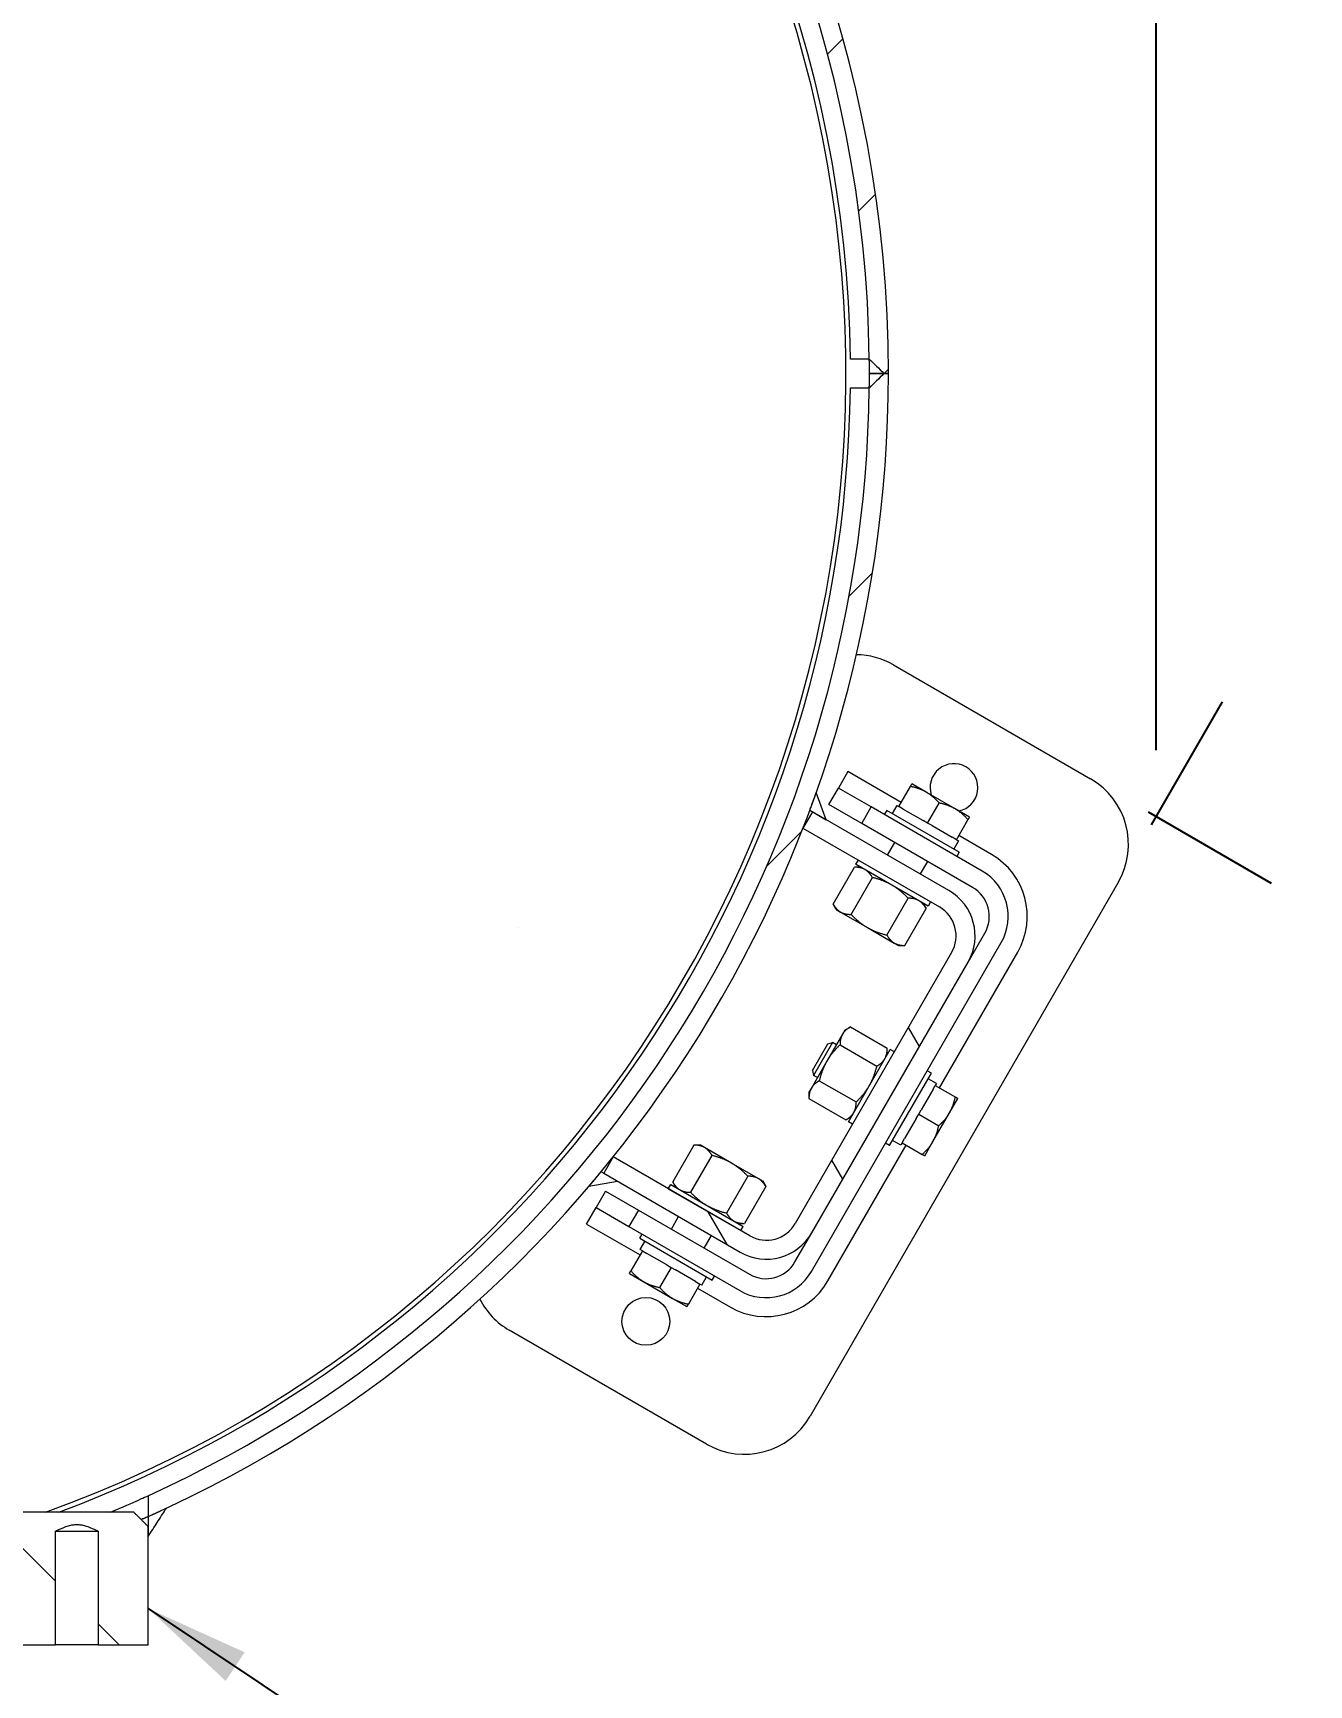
# Model space of a CAD drawing. Header units: inches. Extents: x 17 to 469, y 7 to 301.
# Drawn here: x 229.89 to 246.7, y 189.18 to 210.94 of the extents above; entities that cross this region are included whole.
import ezdxf

# ---------------------------------------------------------------- set-up
doc = ezdxf.new("R2010")
doc.units = ezdxf.units.IN
doc.header["$LTSCALE"] = 14
doc.header["$MEASUREMENT"] = 0
for name, color, linetype, lineweight in [('Dimension (ANSI)', 7, 'Continuous', 25), ('Hatch', 7, 'Continuous', 18), ('Symbol', 7, 'Continuous', 25), ('Visible', 7, 'Continuous', 18)]:
    doc.layers.add(name, color=color, linetype=linetype, lineweight=lineweight)
doc.styles.add('MEMCOR Medium', font='arial.ttf')
doc.styles.add('Standard D-E', font='arial.ttf')
doc.dimstyles.new('Default (ANSI)', dxfattribs={"dimscale": 14, "dimtxt": 0.15, "dimasz": 0.098425, "dimexe": 0.125, "dimexo": 0.0625, "dimgap": 0.031496, "dimtad": 0, "dimtih": 1, "dimtoh": 1, "dimdec": 4, "dimrnd": 1e-08, "dimzin": 3, "dimdsep": 46, "dimlunit": 5, "dimtxsty": 'MEMCOR Medium', "dimcen": 0.09, "dimdle": 0.393701, "dimclrd": 256, "dimclre": 256, "dimclrt": 256, "dimadec": 0, "dimazin": 1, "dimtfac": 0.8, "dimtofl": 0, "dimtmove": 0, "dimatfit": 3, "dimfxl": 1, "dimfrac": 1, "dimtolj": 1, "dimtzin": 4, "dimlwd": -1, "dimlwe": -1, "dimarcsym": 0})
doc.dimstyles.new('Default D-E$7', dxfattribs={"dimscale": 14, "dimtxt": 0.15, "dimasz": 0.098425, "dimexe": 0.125, "dimexo": 0.0625, "dimgap": 0.031496, "dimtad": 0, "dimtih": 1, "dimtoh": 1, "dimrnd": 1e-08, "dimzin": 4, "dimdsep": 46, "dimtxsty": 'Standard D-E', "dimcen": 0.09, "dimdle": 0.393701, "dimclrd": 256, "dimclre": 256, "dimclrt": 256, "dimadec": 0, "dimazin": 1, "dimtfac": 1, "dimtofl": 0, "dimtmove": 0, "dimatfit": 3, "dimfxl": 1, "dimtolj": 1, "dimtzin": 4, "dimlwd": -1, "dimlwe": -1, "dimarcsym": 0})

# ---------------------------------------------------------------- blocks, each defined once
blk = doc.blocks.new('*D30')
at = {"layer": 'Defpoints', "color": 0, "transparency": 16777216}
for p in [(244.691, 237.789), (204.529, 200.792), (244.691, 200.616)]:
    blk.add_point(p, dxfattribs=at)
at = {"layer": 'Dimension (ANSI)', "transparency": 16777216}
for p, q in [((204.529, 201.667), (204.529, 239.539)), ((244.691, 201.491), (244.691, 239.539)), ((205.907, 237.789), (216.211, 237.789)), ((243.313, 237.789), (233.009, 237.789))]:
    blk.add_line(p, q, dxfattribs=at)
for points in [[(205.907, 238.019), (205.907, 237.56), (204.529, 237.789)], [(243.313, 238.019), (243.313, 237.56), (244.691, 237.789)]]:
    blk.add_solid(points, dxfattribs=at)
at = {"layer": 'Dimension (ANSI)', "transparency": 16777216, "char_height": 2.1, "attachment_point": 5, "style": 'MEMCOR Medium'}
for s, insert in [('\\A1; 40{\\H0.8x;\\S3#16;} in', (224.61, 239.964)), ('\\A1;[1020.1 mm]', (224.61, 236.003))]:
    blk.add_mtext(s, dxfattribs=dict(at, insert=insert))

msp = doc.modelspace()

# ---------------------------------------------------------------- hatches: boundary and pattern name
at = {"layer": 'Hatch'}
h = msp.add_hatch(dxfattribs=at)
h.set_pattern_fill('ANSI31', color=256, scale=14, style=0)
edge = h.paths.add_edge_path()
edge.add_spline(control_points=[(241.1011, 206.45314), (241.06948, 206.42139), (241.03771, 206.38978), (240.97401, 206.32694), (240.94207, 206.2957), (240.90999, 206.2646)], knot_values=[-0.68189673, -0.68189673, -0.68189673, -0.68189673, -0.34045385, -0.34045385, 0, 0, 0, 0], degree=3, periodic=0)
edge.add_ellipse((224.66078, 206.45457), major_axis=(-0.18997, -16.2492), ratio=1, start_angle=25.201451, end_angle=90, ccw=False)
edge.add_line((231.40784, 191.67113), (231.40784, 191.39676))
edge.add_ellipse((224.66078, 206.45457), major_axis=(15.05781, 6.74705), ratio=1, start_angle=270, end_angle=270.918186)
edge.add_ellipse((224.66078, 206.45457), major_axis=(14.94776, 6.98748), ratio=1, start_angle=270, end_angle=294.48378)
edge.add_ellipse((224.66078, 206.45457), major_axis=(10.70777, 12.55404), ratio=1, start_angle=270, end_angle=270.86811)
edge.add_ellipse((224.66078, 206.45457), major_axis=(10.51634, 12.71483), ratio=1, start_angle=270, end_angle=289.187766)
edge.add_ellipse((224.66078, 206.45457), major_axis=(5.7532, 15.46483), ratio=1, start_angle=270, end_angle=270.86811)
edge.add_ellipse((224.66078, 206.45457), major_axis=(5.51823, 15.55022), ratio=1, start_angle=270, end_angle=289.533007)
edge.add_line((241.1611, 206.45313), (241.1011, 206.45314))
edge = h.paths.add_edge_path()
edge.add_spline(control_points=[(240.90999, 206.64455), (240.94207, 206.61345), (240.97401, 206.58221), (241.03771, 206.51936), (241.06948, 206.48775), (241.1011, 206.45601)], knot_values=[-0.6818968, -0.6818968, -0.6818968, -0.6818968, -0.34144291, -0.34144291, 0, 0, 0, 0], degree=3, periodic=0)
edge.add_line((241.1011, 206.45601), (241.1611, 206.45601))
edge.add_ellipse((224.66078, 206.45457), major_axis=(-0.00144, 16.50032), ratio=1, start_angle=270, end_angle=349.533007)
edge.add_ellipse((224.66078, 206.45457), major_axis=(-16.22601, 2.99618), ratio=1, start_angle=270, end_angle=270.86811)
edge.add_ellipse((224.66078, 206.45457), major_axis=(-16.26954, 2.75), ratio=1, start_angle=270, end_angle=289.187766)
edge.add_ellipse((224.66078, 206.45457), major_axis=(-16.26954, -2.75), ratio=1, start_angle=270, end_angle=270.86811)
edge.add_ellipse((224.66078, 206.45457), major_axis=(-16.22601, -2.99618), ratio=1, start_angle=270, end_angle=369.076015)
edge.add_ellipse((224.66078, 206.45457), major_axis=(5.51823, -15.55022), ratio=1, start_angle=270, end_angle=270.86811)
edge.add_ellipse((224.66078, 206.45457), major_axis=(5.7532, -15.46483), ratio=1, start_angle=270, end_angle=289.187766)
edge.add_ellipse((224.66078, 206.45457), major_axis=(10.51634, -12.71483), ratio=1, start_angle=270, end_angle=270.86811)
edge.add_ellipse((224.66078, 206.45457), major_axis=(10.70777, -12.55404), ratio=1, start_angle=270, end_angle=294.48378)
edge.add_ellipse((224.66078, 206.45457), major_axis=(14.94776, -6.98748), ratio=1, start_angle=270, end_angle=270.918186)
edge.add_line((217.91373, 191.39676), (217.91373, 191.67113))
edge.add_ellipse((224.66078, 206.45457), major_axis=(-14.78344, 6.74705), ratio=1, start_angle=205.201451, end_angle=450, ccw=False)
h = msp.add_hatch(dxfattribs=at)
h.set_pattern_fill('ANSI31', color=256, scale=14, angle=15, style=0)
edge = h.paths.add_edge_path()
edge.add_line((231.40784, 191.39676), (231.40784, 191.26457))
edge.add_line((231.40784, 191.26457), (231.40784, 191.13332))
edge.add_spline(control_points=[(231.40784, 191.13332), (231.44787, 191.1956), (231.48996, 191.26094), (231.56146, 191.37192), (231.60828, 191.44461), (231.64827, 191.50681)], knot_values=[-1.20600069, -1.20600069, -1.20600069, -1.20600069, -0.5634859, -0.5634859, 0, 0, 0, 0], degree=3, periodic=0)
edge.add_ellipse((224.66078, 206.45457), major_axis=(-14.94776, -6.98748), ratio=1, start_angle=89.081814, end_angle=90, ccw=False)
edge = h.paths.add_edge_path()
edge.add_spline(control_points=[(217.6733, 191.50681), (217.70301, 191.46021), (217.73339, 191.41308), (217.77331, 191.3513), (217.78412, 191.33458), (217.83372, 191.25791), (217.87393, 191.19575), (217.91373, 191.13332)], knot_values=[-1.08547293, -1.08547293, -1.08547293, -1.08547293, -0.69584375, -0.69584375, -0.5641112, -0.5641112, 0, 0, 0, 0], degree=3, periodic=0)
edge.add_line((217.91373, 191.13332), (217.91373, 191.26457))
edge.add_line((217.91373, 191.26457), (217.91373, 191.39676))
edge.add_ellipse((224.66078, 206.45457), major_axis=(-15.05781, 6.74705), ratio=1, start_angle=89.081814, end_angle=90, ccw=False)
edge = h.paths.add_edge_path()
edge.add_line((221.91078, 222.72411), (221.91078, 222.7644))
edge.add_line((221.91078, 222.7644), (221.91078, 222.97411))
edge.add_line((221.91078, 222.97411), (221.6646, 222.68058))
edge.add_ellipse((224.66078, 206.45457), major_axis=(16.22601, 2.99618), ratio=1, start_angle=89.13189, end_angle=90, ccw=False)
edge = h.paths.add_edge_path()
edge.add_line((237.21483, 195.7468), (237.59212, 195.81323))
edge.add_line((237.59212, 195.81323), (237.41051, 195.91809))
edge.add_line((237.41051, 195.91809), (237.37562, 195.93823))
edge.add_ellipse((224.66078, 206.45457), major_axis=(-10.51634, -12.71483), ratio=1, start_angle=89.13189, end_angle=90, ccw=False)
edge = h.paths.add_edge_path()
edge.add_line((240.12562, 200.70137), (240.16051, 200.68123))
edge.add_line((240.16051, 200.68123), (240.34212, 200.57637))
edge.add_line((240.34212, 200.57637), (240.21101, 200.93634))
edge.add_ellipse((224.66078, 206.45457), major_axis=(-5.51823, -15.55022), ratio=1, start_angle=89.13189, end_angle=90, ccw=False)
edge = h.paths.add_edge_path()
edge.add_line((209.11056, 200.93634), (208.97944, 200.57637))
edge.add_line((208.97944, 200.57637), (209.16106, 200.68123))
edge.add_line((209.16106, 200.68123), (209.19595, 200.70137))
edge.add_ellipse((224.66078, 206.45457), major_axis=(-5.7532, 15.46483), ratio=1, start_angle=89.13189, end_angle=90, ccw=False)
edge = h.paths.add_edge_path()
edge.add_line((227.41078, 222.97411), (227.41078, 222.7644))
edge.add_line((227.41078, 222.7644), (227.41078, 222.72411))
edge.add_ellipse((224.66078, 206.45457), major_axis=(16.26954, -2.75), ratio=1, start_angle=89.13189, end_angle=90, ccw=False)
edge.add_line((227.65696, 222.68058), (227.41078, 222.97411))
edge = h.paths.add_edge_path()
edge.add_line((211.94595, 195.93823), (211.91106, 195.91809))
edge.add_line((211.91106, 195.91809), (211.72944, 195.81323))
edge.add_line((211.72944, 195.81323), (212.10674, 195.7468))
edge.add_ellipse((224.66078, 206.45457), major_axis=(-10.70777, 12.55404), ratio=1, start_angle=89.13189, end_angle=90, ccw=False)
h = msp.add_hatch(dxfattribs=at)
h.set_pattern_fill('ANSI31', color=256, scale=14, angle=75.0002, style=0)
edge = h.paths.add_edge_path()
edge.add_line((237.53551, 196.13459), (237.41051, 195.91809))
edge.add_line((237.41051, 195.91809), (237.59212, 195.81323))
edge.add_line((237.59212, 195.81323), (239.20843, 194.88006))
edge.add_ellipse((239.55343, 195.47762), major_axis=(-0.345, -0.59756), ratio=1, start_angle=0, end_angle=90)
edge.add_line((240.15099, 195.13262), (242.21099, 198.70064))
edge.add_ellipse((241.61343, 199.04564), major_axis=(0.345, 0.59756), ratio=1, start_angle=270, end_angle=360)
edge.add_line((241.95843, 199.6432), (240.34212, 200.57637))
edge.add_line((240.34212, 200.57637), (240.16051, 200.68123))
edge.add_line((240.16051, 200.68123), (240.03551, 200.46472))
edge.add_line((240.03551, 200.46472), (241.83343, 199.42669))
edge.add_ellipse((241.61343, 199.04564), major_axis=(0.38105, -0.22), ratio=1, start_angle=0, end_angle=90, ccw=False)
edge.add_line((241.99448, 198.82564), (239.93448, 195.25762))
edge.add_ellipse((239.55343, 195.47762), major_axis=(0.38105, -0.22), ratio=1, start_angle=270, end_angle=360, ccw=False)
edge.add_line((239.33343, 195.09656), (237.53551, 196.13459))
h = msp.add_hatch(dxfattribs=at)
h.set_pattern_fill('ANSI31', color=256, scale=14, angle=90.0002, style=0)
edge = h.paths.add_edge_path()
edge.add_line((231.40784, 191.26457), (231.21775, 191.45457))
edge.add_line((231.21775, 191.45457), (228.97118, 191.45457))
edge.add_line((228.97118, 191.45457), (228.78096, 191.26457))
edge.add_line((228.78096, 191.26457), (228.78096, 189.89457))
edge.add_line((228.78096, 189.89457), (228.97118, 189.70457))
edge.add_line((228.97118, 189.70457), (230.18686, 189.70457))
edge.add_line((230.18686, 189.70457), (230.18686, 191.20457))
edge.add_spline(control_points=[(230.18686, 191.20457), (230.46778, 191.34222), (230.74871, 191.20457)], knot_values=[0, 0, 0, 1.49426468, 1.49426468, 1.49426468], weights=[1, 1.72780448, 1], degree=2, periodic=0)
edge.add_line((230.74871, 191.20457), (230.74871, 189.70457))
edge.add_line((230.74871, 189.70457), (231.40784, 189.70457))
edge.add_line((231.40784, 189.70457), (231.40784, 191.13332))
edge.add_line((231.40784, 191.13332), (231.40784, 191.26457))
edge = h.paths.add_edge_path()
edge.add_line((218.10381, 191.45457), (217.91373, 191.26457))
edge.add_line((217.91373, 191.26457), (217.91373, 191.13332))
edge.add_line((217.91373, 191.13332), (217.91373, 189.70457))
edge.add_line((217.91373, 189.70457), (218.57286, 189.70457))
edge.add_line((218.57286, 189.70457), (218.57286, 191.20457))
edge.add_spline(control_points=[(218.57286, 191.20457), (218.85378, 191.34222), (219.13471, 191.20457)], knot_values=[0, 0, 0, 1.49426468, 1.49426468, 1.49426468], weights=[1, 1.72780448, 1], degree=2, periodic=0)
edge.add_line((219.13471, 191.20457), (219.13471, 189.70457))
edge.add_line((219.13471, 189.70457), (220.35039, 189.70457))
edge.add_line((220.35039, 189.70457), (220.54061, 189.89457))
edge.add_line((220.54061, 189.89457), (220.54061, 191.26457))
edge.add_line((220.54061, 191.26457), (220.35039, 191.45457))
edge.add_line((220.35039, 191.45457), (218.10381, 191.45457))

# ---------------------------------------------------------------- linework, layer by layer
at = {"layer": 'Dimension (ANSI)'}
for p, q in [((244.6282, 200.50738), (245.5657, 202.13118)), ((244.58245, 200.67814), (246.20625, 199.74064))]:
    msp.add_line(p, q, dxfattribs=at)
at = {"layer": 'Visible'}
for p, q in [((240.90999, 206.64455), (240.66001, 206.64162)), ((240.91078, 206.45599), (241.1011, 206.45601)), ((241.1011, 206.45314), (240.91078, 206.45315)), ((241.1011, 206.45601), (241.1611, 206.45601)), ((241.1611, 206.45313), (241.1011, 206.45314)), ((240.66001, 206.26752), (240.90999, 206.2646)), ((241.2266, 202.61564), (243.82468, 201.11564)), ((240.62705, 201.21059), (240.50205, 200.99408)), ((241.33069, 200.80434), (240.62705, 201.21059)), ((240.34212, 200.57637), (240.21101, 200.93634)), ((240.37705, 200.77757), (240.50205, 200.99408)), ((240.93506, 200.74408), (240.50205, 200.99408)), ((241.29969, 200.75064), (241.45202, 201.01449)), ((241.66101, 200.93896), (241.47156, 201.04833)), ((242.03989, 200.72021), (241.66101, 200.93896)), ((240.16051, 200.68123), (240.03551, 200.46472)), ((240.12562, 200.70137), (240.34212, 200.57637)), ((241.95843, 199.6432), (240.16051, 200.68123)), ((240.81006, 200.52757), (240.37705, 200.77757)), ((240.81006, 200.52757), (240.93506, 200.74408)), ((242.39579, 199.90073), (240.93506, 200.74408)), ((241.13874, 200.69922), (241.10724, 200.64467)), ((242.09341, 200.14804), (241.13874, 200.69922)), ((241.27462, 200.76511), (241.21212, 200.65686)), ((241.27462, 200.76511), (241.29969, 200.75064)), ((241.35758, 200.71721), (241.29969, 200.75064)), ((241.35758, 200.71721), (241.62068, 200.56531)), ((241.67857, 200.53189), (241.83091, 200.79574)), ((242.22933, 200.61083), (242.03989, 200.72021)), ((240.03551, 200.46472), (241.83343, 199.42669)), ((242.27079, 199.68422), (240.81006, 200.52757)), ((241.67857, 200.53189), (241.62068, 200.56531)), ((241.73647, 200.49846), (241.67857, 200.53189)), ((241.73647, 200.49846), (241.99957, 200.34656)), ((242.05746, 200.31314), (242.2098, 200.57699)), ((241.24307, 200.27757), (241.14722, 200.11155)), ((242.05746, 200.31314), (241.99957, 200.34656)), ((242.08678, 200.29621), (242.02428, 200.18796)), ((242.05746, 200.31314), (242.08678, 200.29621)), ((242.52079, 200.11723), (242.08846, 200.36684)), ((240.76124, 200.04538), (240.72974, 199.99083)), ((241.71591, 199.4942), (240.76124, 200.04538)), ((241.67608, 200.02757), (241.58023, 199.86155)), ((242.09341, 200.14804), (242.06191, 200.09349)), ((240.4329, 199.46538), (240.71354, 199.95146)), ((240.66912, 199.329), (240.94976, 199.81508)), ((240.79794, 199.95146), (240.71354, 199.95146)), ((241.68442, 199.43965), (240.72974, 199.99083)), ((241.02222, 199.89504), (241.02207, 199.89479)), ((244.1907, 199.74961), (240.1307, 192.71748)), ((241.45523, 199.64504), (241.45508, 199.64479)), ((240.4751, 199.39229), (240.4329, 199.46538)), ((240.4751, 199.39229), (240.52992, 199.36064)), ((240.52992, 199.36064), (240.88425, 199.15607)), ((241.14157, 199.05623), (241.4222, 199.54231)), ((241.37779, 198.91985), (241.65842, 199.40593)), ((241.61623, 199.47902), (241.65842, 199.40593)), ((241.71591, 199.4942), (241.68442, 199.43965)), ((240.88425, 199.15607), (241.23858, 198.9515)), ((240.14664, 194.62509), (242.64835, 198.95817)), ((241.23858, 198.9515), (241.29339, 198.91985)), ((241.29339, 198.91985), (241.37779, 198.91985)), ((242.21099, 198.70064), (242.43184, 199.08317)), ((241.99448, 198.82564), (239.93448, 195.25762)), ((240.15099, 195.13262), (242.21099, 198.70064)), ((241.83275, 197.04551), (242.86485, 198.83317)), ((240.58698, 197.8051), (240.66007, 197.8473)), ((240.66007, 197.8473), (241.14615, 197.56666)), ((240.15916, 197.27079), (240.36336, 197.62447)), ((240.42593, 197.64124), (240.17593, 197.20822)), ((240.55533, 197.75029), (240.35076, 197.39596)), ((240.36336, 197.62447), (240.42593, 197.64124)), ((240.47576, 197.61246), (240.42593, 197.64124)), ((240.52369, 197.61108), (241.00977, 197.33044)), ((240.58698, 197.8051), (240.55533, 197.75029)), ((240.35076, 197.39596), (240.14619, 197.04163)), ((240.63434, 196.59579), (241.18552, 197.55046)), ((241.14615, 197.48227), (241.14615, 197.56666)), ((241.24007, 197.51896), (241.18552, 197.55046)), ((240.15916, 197.27079), (240.17593, 197.20822)), ((240.22576, 197.17945), (240.17593, 197.20822)), ((241.17646, 196.28279), (241.72764, 197.23747)), ((241.72764, 197.23747), (241.67308, 197.26896)), ((241.79352, 197.10159), (241.68527, 197.16409)), ((240.14619, 197.04163), (240.11454, 196.98681)), ((240.11454, 196.98681), (240.11454, 196.90242)), ((240.25092, 197.13864), (240.737, 196.858)), ((241.74563, 197.01863), (241.59372, 196.75552)), ((241.74563, 197.01863), (241.77905, 197.07652)), ((241.79352, 197.10159), (241.77905, 197.07652)), ((241.77905, 197.07652), (242.0429, 196.92418)), ((240.11454, 196.90242), (240.60062, 196.62178)), ((241.5603, 196.69763), (241.59372, 196.75552)), ((241.96737, 196.7152), (242.07675, 196.90464)), ((240.67371, 196.66398), (240.60062, 196.62178)), ((240.68889, 196.56429), (240.63434, 196.59579)), ((241.52688, 196.63974), (241.37497, 196.37664)), ((241.52688, 196.63974), (241.5603, 196.69763)), ((241.5603, 196.69763), (241.82415, 196.54529)), ((241.74862, 196.33631), (241.96737, 196.7152)), ((241.17646, 196.28279), (241.1219, 196.31429)), ((241.32462, 196.28943), (241.21637, 196.35193)), ((241.34155, 196.31875), (241.32462, 196.28943)), ((241.34155, 196.31875), (241.37497, 196.37664)), ((241.34155, 196.31875), (241.6054, 196.16641)), ((241.63925, 196.14687), (241.74862, 196.33631)), ((237.53551, 196.13459), (237.41051, 195.91809)), ((239.33343, 195.09656), (237.53551, 196.13459)), ((238.59966, 196.29011), (238.31902, 195.80403)), ((238.83588, 196.15373), (238.55525, 195.66765)), ((238.68406, 196.29011), (238.59966, 196.29011)), ((238.73887, 196.25846), (238.68406, 196.29011)), ((239.0932, 196.05389), (238.73887, 196.25846)), ((240.36315, 194.50009), (241.39525, 196.28774)), ((237.59212, 195.81323), (237.37562, 195.93823)), ((237.41051, 195.91809), (239.20843, 194.88006)), ((239.30832, 195.88096), (239.02769, 195.39489)), ((239.44753, 195.84932), (239.0932, 196.05389)), ((237.21483, 195.7468), (237.59212, 195.81323)), ((237.43534, 195.68239), (237.31034, 195.46588)), ((237.43534, 195.68239), (237.86835, 195.43239)), ((238.26153, 195.71576), (238.29303, 195.77031)), ((238.26153, 195.71576), (239.21621, 195.16458)), ((238.29303, 195.77031), (239.2477, 195.21913)), ((238.36122, 195.73094), (238.31902, 195.80403)), ((239.54454, 195.74458), (239.26391, 195.2585)), ((239.50235, 195.81767), (239.44753, 195.84932)), ((239.50235, 195.81767), (239.54454, 195.74458)), ((237.18534, 195.24938), (237.31034, 195.46588)), ((237.31034, 195.46588), (237.74335, 195.21588)), ((237.86835, 195.43239), (237.74335, 195.21588)), ((237.86835, 195.43239), (239.32908, 194.58903)), ((238.52222, 195.56492), (238.52236, 195.56517)), ((237.18534, 195.24938), (237.88899, 194.84313)), ((237.74335, 195.21588), (239.20408, 194.37253)), ((238.30136, 195.18239), (238.39722, 195.34841)), ((238.95523, 195.31492), (238.95538, 195.31517)), ((239.17951, 195.2585), (239.26391, 195.2585)), ((239.21621, 195.16458), (239.2477, 195.21913)), ((237.88404, 195.06192), (237.91553, 195.11647)), ((237.88404, 195.06192), (238.83871, 194.51074)), ((237.89067, 194.91375), (237.95317, 195.022)), ((238.73438, 194.93239), (238.83023, 195.09841)), ((239.93013, 194.75009), (240.15099, 195.13262)), ((237.91999, 194.89683), (237.76765, 194.63297)), ((237.91999, 194.89683), (237.89067, 194.91375)), ((237.91999, 194.89683), (237.97788, 194.8634)), ((238.24098, 194.7115), (237.97788, 194.8634)), ((237.74811, 194.59913), (237.93756, 194.48975)), ((238.29888, 194.67808), (238.14654, 194.41422)), ((238.24098, 194.7115), (238.29888, 194.67808)), ((238.29888, 194.67808), (238.35677, 194.64465)), ((238.61987, 194.49275), (238.35677, 194.64465)), ((238.70283, 194.44485), (238.76533, 194.5531)), ((238.83871, 194.51074), (238.87021, 194.56529)), ((237.93756, 194.48975), (238.31644, 194.271)), ((238.67776, 194.45933), (238.52542, 194.19547)), ((238.61987, 194.49275), (238.67776, 194.45933)), ((238.64676, 194.40563), (239.07908, 194.15602)), ((238.70283, 194.44485), (238.67776, 194.45933)), ((238.31644, 194.271), (238.50589, 194.16163)), ((238.76468, 192.35146), (236.1666, 193.85146)), ((231.40784, 191.67113), (231.40784, 191.39676)), ((231.21775, 191.45457), (228.97118, 191.45457)), ((231.40784, 191.39676), (231.40784, 191.13332)), ((230.18686, 189.70457), (230.18686, 191.20457)), ((230.18686, 191.20457), (230.74871, 191.20457)), ((230.74871, 191.20457), (230.74871, 189.70457)), ((231.40784, 189.70457), (231.40784, 191.26457)), ((228.97118, 189.70457), (230.18686, 189.70457)), ((230.74871, 189.70457), (230.18686, 189.70457)), ((230.74871, 189.70457), (231.40784, 189.70457))]:
    msp.add_line(p, q, dxfattribs=at)
msp.add_circle((237.96564, 193.96748), 0.315, dxfattribs=at)
for centre, radius, start, end in [((224.66078, 206.45457), 16.50032, 0.005, 245.863958), ((224.66078, 206.45457), 16.25032, 0.669834, 245.468383), ((224.66078, 206.45457), 16.00032, 0.669834, 249.632823), ((224.66078, 206.45457), 15.94, 289.774936, 250.225064), ((224.66078, 206.45457), 16.25, 359.330166, 0.669834), ((224.66078, 206.45457), 16.50032, 294.136042, 359.995), ((224.66078, 206.45457), 16.00032, 290.367177, 359.330166), ((224.66078, 206.45457), 16.25032, 294.531617, 359.330166), ((240.7266, 201.74961), 1, 60, 89.246895), ((242.02564, 200.99961), 0.315, 281.794475, 198.205525), ((243.32468, 200.24961), 1, 330, 60), ((224.66078, 206.45457), 16.50032, 339.593883, 340.461993), ((242.05079, 199.30317), 0.94, 330, 60), ((242.05079, 199.30317), 0.69, 330, 60), ((241.61343, 199.04564), 0.69, 330, 60), ((242.05079, 199.30317), 0.44, 330, 60), ((241.61343, 199.04564), 0.44, 330, 60), ((224.66078, 206.45457), 16.50032, 319.538007, 320.406117), ((239.55343, 195.47762), 0.44, 240, 330), ((239.55343, 195.47762), 0.69, 240, 330), ((239.54908, 194.97009), 0.69, 240, 330), ((239.54908, 194.97009), 0.44, 240, 330), ((239.54908, 194.97009), 0.94, 240, 330), ((236.6666, 194.71748), 1, 207.178159, 240), ((239.26468, 193.21748), 1, 240, 330), ((224.66078, 206.45457), 16.50032, 294.136042, 295.054227)]:
    msp.add_arc(centre, radius, start, end, dxfattribs=at)
for points, knots in [([(240.90999, 206.64455), (240.94207, 206.61345), (240.97401, 206.58221), (241.03771, 206.51936), (241.06948, 206.48775), (241.1011, 206.45601)], [-0.681896797, -0.681896797, -0.681896797, -0.681896797, -0.341442912, -0.341442912, 0, 0, 0, 0]), ([(241.1011, 206.45314), (241.06948, 206.42139), (241.03771, 206.38978), (240.97401, 206.32694), (240.94207, 206.2957), (240.90999, 206.2646)], [-0.681896728, -0.681896728, -0.681896728, -0.681896728, -0.34045385, -0.34045385, 0, 0, 0, 0]), ([(230.9116, 191.45457), (231.07442, 191.52241), (231.19911, 191.57736), (231.32572, 191.63386), (231.35795, 191.64845), (231.39393, 191.66479), (231.40341, 191.66911), (231.40784, 191.67113)], [98.30836045, 98.30836045, 98.30836045, 98.30836045, 101.45162485, 101.45162485, 103.08894881, 103.08894881, 104.2219994, 104.2219994, 104.2219994, 104.2219994]), ([(231.40784, 191.13332), (231.44787, 191.1956), (231.48996, 191.26094), (231.56146, 191.37192), (231.60828, 191.44461), (231.64827, 191.50681)], [-1.20600069, -1.20600069, -1.20600069, -1.20600069, -0.5634859, -0.5634859, 0, 0, 0, 0]), ([(231.40784, 191.39676), (231.40341, 191.39478), (231.39394, 191.39053), (231.36395, 191.37716), (231.34299, 191.36784), (231.31629, 191.35607)], [0.50425955, 0.50425955, 0.50425955, 0.50425955, 1.63654426, 1.63654426, 2.81404173, 2.81404173, 2.81404173, 2.81404173]), ([(231.31629, 191.35607), (231.34299, 191.36784), (231.36395, 191.37716), (231.39394, 191.39053), (231.40341, 191.39478), (231.40784, 191.39676)], [49.52616995, 49.52616995, 49.52616995, 49.52616995, 50.70366742, 50.70366742, 51.83595213, 51.83595213, 51.83595213, 51.83595213])]:
    msp.add_open_spline(points, degree=3, knots=knots, dxfattribs=at)
for points, weights in [([(241.45202, 201.01449), (241.47156, 201.04833), (241.47156, 201.04833)], [1.01001874936, 1.04314139574, 1]), ([(241.66101, 200.93896), (241.57308, 200.98972), (241.45202, 201.01449)], [1, 1.04314139574, 1.01001874936]), ([(241.83091, 200.79574), (241.74893, 200.8882), (241.66101, 200.93896)], [1.01001874936, 1.04314139574, 1]), ([(242.03989, 200.72021), (241.95197, 200.77097), (241.83091, 200.79574)], [1, 1.04314139574, 1.01001874936]), ([(242.2098, 200.57699), (242.12781, 200.66945), (242.03989, 200.72021)], [1.01001874936, 1.04314139574, 1]), ([(242.22933, 200.61083), (242.22933, 200.61083), (242.2098, 200.57699)], [1, 1.04314139574, 1.01001874936]), ([(240.85275, 199.91981), (240.79794, 199.95146), (240.71354, 199.95146)], [1, 1.0379548493, 1]), ([(240.94976, 199.81508), (240.90757, 199.88816), (240.85275, 199.91981)], [1, 1.0379548493, 1]), ([(241.20708, 199.71524), (241.09745, 199.77853), (240.94976, 199.81508)], [1, 1.0379548493, 1]), ([(241.4222, 199.54231), (241.31671, 199.65194), (241.20708, 199.71524)], [1, 1.0379548493, 1]), ([(240.4329, 199.46538), (240.4751, 199.39229), (240.52992, 199.36064)], [1, 1.0379548493, 1]), ([(240.52992, 199.36064), (240.58473, 199.329), (240.66912, 199.329)], [1, 1.0379548493, 1]), ([(241.56141, 199.51066), (241.5066, 199.54231), (241.4222, 199.54231)], [1, 1.0379548493, 1]), ([(241.65842, 199.40593), (241.61623, 199.47902), (241.56141, 199.51066)], [1, 1.0379548493, 1]), ([(240.66912, 199.329), (240.77462, 199.21937), (240.88425, 199.15607)], [1, 1.0379548493, 1]), ([(240.88425, 199.15607), (240.99388, 199.09278), (241.14157, 199.05623)], [1, 1.0379548493, 1]), ([(241.14157, 199.05623), (241.18376, 198.98315), (241.23858, 198.9515)], [1, 1.0379548493, 1]), ([(241.23858, 198.9515), (241.29339, 198.91985), (241.37779, 198.91985)], [1, 1.0379548493, 1]), ([(240.66007, 197.8473), (240.58698, 197.8051), (240.55533, 197.75029)], [1, 1.0379548493, 1]), ([(240.52369, 197.61108), (240.41406, 197.50559), (240.35076, 197.39596)], [1, 1.0379548493, 1]), ([(240.55533, 197.75029), (240.52369, 197.69547), (240.52369, 197.61108)], [1, 1.0379548493, 1]), ([(240.35076, 197.39596), (240.28747, 197.28633), (240.25092, 197.13864)], [1, 1.0379548493, 1]), ([(241.00977, 197.33044), (241.08285, 197.37264), (241.1145, 197.42745)], [1, 1.0379548493, 1]), ([(241.1145, 197.42745), (241.14615, 197.48227), (241.14615, 197.56666)], [1, 1.0379548493, 1]), ([(240.90993, 197.07312), (240.97322, 197.18275), (241.00977, 197.33044)], [1, 1.0379548493, 1]), ([(240.14619, 197.04163), (240.11454, 196.98681), (240.11454, 196.90242)], [1, 1.0379548493, 1]), ([(240.25092, 197.13864), (240.17784, 197.09644), (240.14619, 197.04163)], [1, 1.0379548493, 1]), ([(240.737, 196.858), (240.84663, 196.96349), (240.90993, 197.07312)], [1, 1.0379548493, 1]), ([(240.70536, 196.71879), (240.737, 196.77361), (240.737, 196.858)], [1, 1.0379548493, 1]), ([(241.96737, 196.7152), (242.01813, 196.80312), (242.0429, 196.92418)], [1, 1.04314139574, 1.01001874936]), ([(242.0429, 196.92418), (242.07675, 196.90464), (242.07675, 196.90464)], [1.01001874936, 1.04314139574, 1]), ([(240.60062, 196.62178), (240.67371, 196.66398), (240.70536, 196.71879)], [1, 1.0379548493, 1]), ([(241.74862, 196.33631), (241.79938, 196.42423), (241.82415, 196.54529)], [1, 1.04314139574, 1.01001874936]), ([(241.82415, 196.54529), (241.91661, 196.62728), (241.96737, 196.7152)], [1.01001874936, 1.04314139574, 1]), ([(241.6054, 196.16641), (241.69786, 196.24839), (241.74862, 196.33631)], [1.01001874936, 1.04314139574, 1]), ([(238.73887, 196.25846), (238.68406, 196.29011), (238.59966, 196.29011)], [1, 1.0379548493, 1]), ([(238.83588, 196.15373), (238.79369, 196.22682), (238.73887, 196.25846)], [1, 1.0379548493, 1]), ([(239.0932, 196.05389), (238.98357, 196.11719), (238.83588, 196.15373)], [1, 1.0379548493, 1]), ([(241.63925, 196.14687), (241.63925, 196.14687), (241.6054, 196.16641)], [1, 1.04314139574, 1.01001874936]), ([(239.30832, 195.88096), (239.20283, 195.9906), (239.0932, 196.05389)], [1, 1.0379548493, 1]), ([(239.44753, 195.84932), (239.39272, 195.88096), (239.30832, 195.88096)], [1, 1.0379548493, 1]), ([(238.31902, 195.80403), (238.36122, 195.73094), (238.41604, 195.6993)], [1, 1.0379548493, 1]), ([(238.41604, 195.6993), (238.47085, 195.66765), (238.55525, 195.66765)], [1, 1.0379548493, 1]), ([(238.55525, 195.66765), (238.66074, 195.55802), (238.77037, 195.49472)], [1, 1.0379548493, 1]), ([(239.54454, 195.74458), (239.50235, 195.81767), (239.44753, 195.84932)], [1, 1.0379548493, 1]), ([(238.77037, 195.49472), (238.88, 195.43143), (239.02769, 195.39489)], [1, 1.0379548493, 1]), ([(239.02769, 195.39489), (239.06988, 195.3218), (239.1247, 195.29015)], [1, 1.0379548493, 1]), ([(239.1247, 195.29015), (239.17951, 195.2585), (239.26391, 195.2585)], [1, 1.0379548493, 1]), ([(237.74811, 194.59913), (237.74811, 194.59913), (237.76765, 194.63297)], [1, 1.04314139574, 1.01001874936]), ([(237.76765, 194.63297), (237.84964, 194.54052), (237.93756, 194.48975)], [1.01001874936, 1.04314139574, 1]), ([(237.93756, 194.48975), (238.02548, 194.43899), (238.14654, 194.41422)], [1, 1.04314139574, 1.01001874936]), ([(238.14654, 194.41422), (238.22852, 194.32177), (238.31644, 194.271)], [1.01001874936, 1.04314139574, 1]), ([(238.31644, 194.271), (238.40436, 194.22024), (238.52542, 194.19547)], [1, 1.04314139574, 1.01001874936]), ([(238.52542, 194.19547), (238.50589, 194.16163), (238.50589, 194.16163)], [1.01001874936, 1.04314139574, 1]), ([(230.18686, 191.20457), (230.46778, 191.34222), (230.74871, 191.20457)], [1, 1.72780448278, 1]), ([(231.40784, 191.26457), (231.31144, 191.36093), (231.21775, 191.45457)], [1, 1.00010199028, 1])]:
    msp.add_rational_spline(points, weights, degree=2, dxfattribs=at)

# ---------------------------------------------------------------- dimensions: what is measured, and where the dimension line sits
at = {"layer": 'Dimension (ANSI)'}
dim = msp.add_linear_dim(base=(244.6907, 237.78928), p1=(204.52916, 200.7918), p2=(244.6907, 200.61564), angle=180, text=' <> in\\X[1020.1 mm]', dimstyle='Default (ANSI)', override={"dimgap": 0.031496, "dimtih": 0, "dimtoh": 0, "dimdec": 4, "dimpost": '', "dimtol": 0, "dimlim": 0, "dimtp": 0, "dimtm": 0, "dimtdec": 2, "dimatfit": 1}, dxfattribs=at)
dim.commit()
dim.dimension.update_dxf_attribs({"geometry": '*D30', "text_midpoint": (224.60993, 237.78928), "dimtype": 160})

# ---------------------------------------------------------------- leaders
at = {"layer": 'Symbol', "annotation_type": 0, "has_hookline": 1, "hookline_direction": 0, "text_width": 28.33568}
msp.add_leader([(231.40784, 190.18508), (237.49069, 186.12289), (238.86864, 186.12289)], dimstyle='Default D-E$7', override={"dimtad": 0}, dxfattribs=at)

doc.saveas('drawing.dxf')
